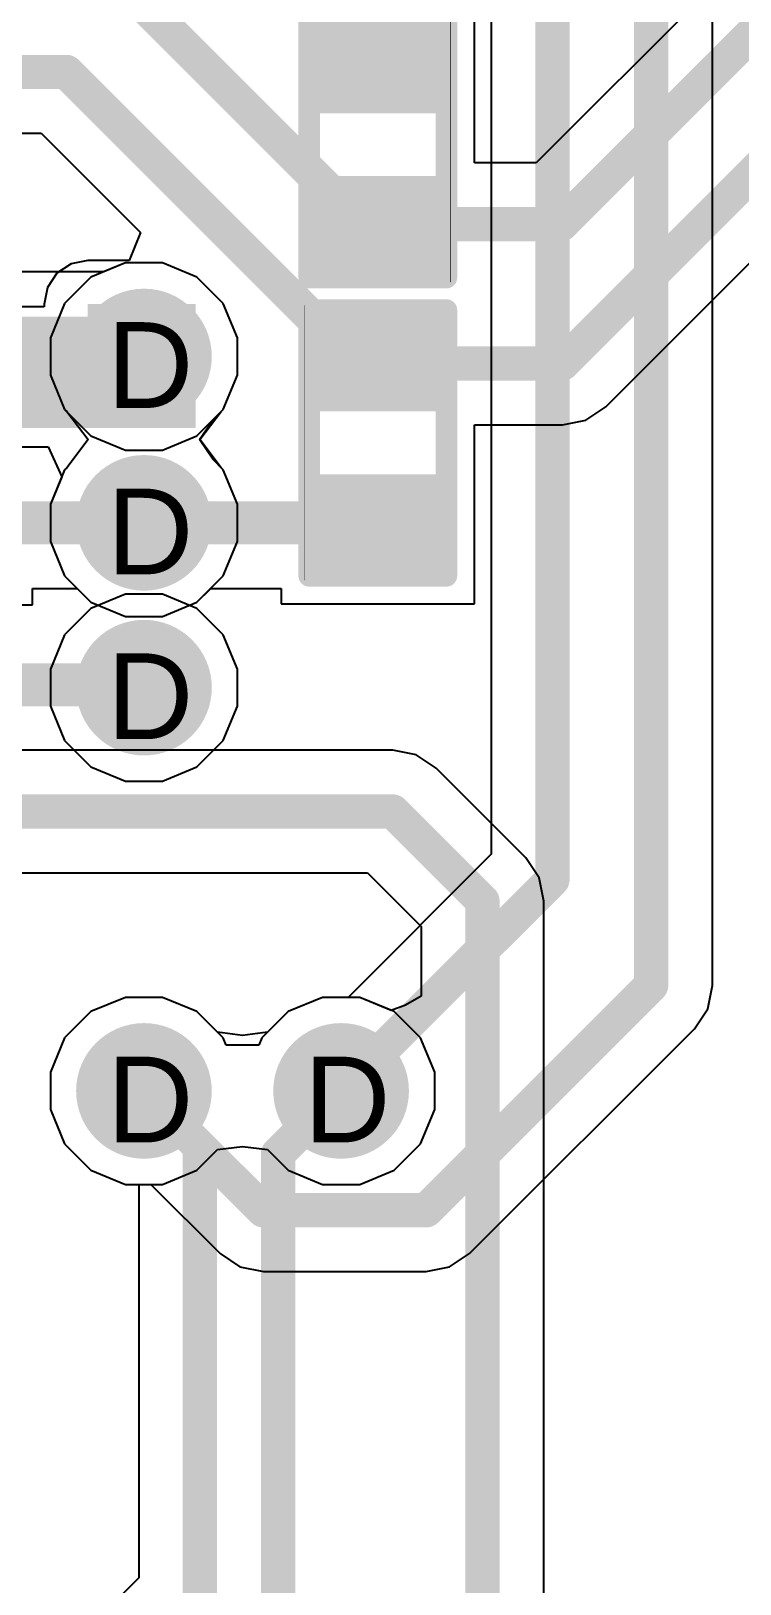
# Model space of a CAD drawing. Header units: inches. Extents: x 0 to 5032, y 0 to 5323.
# Drawn here: x 149.82 to 154.02, y 66.46 to 75.65 of the extents above; entities that cross this region are included whole.
import ezdxf

# ---------------------------------------------------------------- set-up
doc = ezdxf.new("R2010")
doc.units = ezdxf.units.IN
for name, color, linetype in [('Bottom Layer', 5, 'Continuous'), ('Bottom Solder', 6, 'Continuous'), ('Drill Drawing', 1, 'Continuous'), ('Layer 1', 16, 'Continuous'), ('Layer 2', 76, 'Continuous'), ('Top Layer', 1, 'Continuous'), ('Top Overlay', 2, 'Continuous'), ('Top Paste', 8, 'Continuous'), ('Top Solder', 216, 'Continuous'), ('Via Holes', 16, 'Continuous')]:
    doc.layers.add(name, color=color, linetype=linetype)
doc.styles.add('Arial', font='', dxfattribs={"height": 0.2})
doc.styles.get('Arial').set_extended_font_data('Arial')

# ---------------------------------------------------------------- blocks, each defined once
blk = doc.blocks.new('R___0402_199')
at = {"layer": 'Top Layer'}
for points in [[(-0.6985, -0.3175), (-0.6985, 0.3175), (-0.2413, 0.3175), (-0.2413, -0.3175)], [(0.2413, -0.3175), (0.2413, 0.3175), (0.6985, 0.3175), (0.6985, -0.3175)]]:
    blk.add_hatch(color=1, dxfattribs=at).paths.add_polyline_path(points)
at = {"layer": 'Top Paste'}
for points in [[(-0.6985, -0.3175), (-0.6985, 0.3175), (-0.2413, 0.3175), (-0.2413, -0.3175)], [(0.2413, -0.3175), (0.2413, 0.3175), (0.6985, 0.3175), (0.6985, -0.3175)]]:
    blk.add_hatch(color=8, dxfattribs=at).paths.add_polyline_path(points)
at = {"layer": 'Top Solder'}
for points in [[(-0.7535, -0.3725), (-0.7535, 0.3725), (-0.1863, 0.3725), (-0.1863, -0.3725)], [(0.1863, -0.3725), (0.1863, 0.3725), (0.7535, 0.3725), (0.7535, -0.3725)]]:
    blk.add_hatch(color=216, dxfattribs=at).paths.add_polyline_path(points)
at = {"layer": 'Top Overlay'}
for points in [[(-0.7874, -0.4064, 0.127, 0.127, 0), (-0.7874, 0.4064, 0.127, 0.127, 0)], [(0.7874, 0.4064, 0.127, 0.127, 0), (-0.7874, 0.4064, 0.127, 0.127, 0)], [(0.7874, -0.4064, 0.127, 0.127, 0), (0.7874, 0.4064, 0.127, 0.127, 0)], [(0.7874, -0.4064, 0.127, 0.127, 0), (-0.7874, -0.4064, 0.127, 0.127, 0)], [(0.8128, -0.4318, 0.00323, 0.00323, 0), (-0.8128, -0.4318, 0.00323, 0.00323, 0)]]:
    blk.add_lwpolyline(points, format="xyseb", dxfattribs=at)
for points in [[(-0.8191, 0.4064, 0.0635, 0.0635, 1), (-0.7556, 0.4064, 0.0635, 0.0635, 1)], [(-0.8191, 0.4064, 0.0635, 0.0635, 1), (-0.7556, 0.4064, 0.0635, 0.0635, 1)], [(0.7556, 0.4064, 0.0635, 0.0635, 1), (0.8191, 0.4064, 0.0635, 0.0635, 1)], [(0.7556, 0.4064, 0.0635, 0.0635, 1), (0.8191, 0.4064, 0.0635, 0.0635, 1)], [(-0.8191, -0.4064, 0.0635, 0.0635, 1), (-0.7556, -0.4064, 0.0635, 0.0635, 1)], [(-0.8191, -0.4064, 0.0635, 0.0635, 1), (-0.7556, -0.4064, 0.0635, 0.0635, 1)], [(0.7556, -0.4064, 0.0635, 0.0635, 1), (0.8191, -0.4064, 0.0635, 0.0635, 1)], [(0.7556, -0.4064, 0.0635, 0.0635, 1), (0.8191, -0.4064, 0.0635, 0.0635, 1)], [(-0.8136, -0.4318, 0.00161, 0.00161, 1), (-0.812, -0.4318, 0.00161, 0.00161, 1)], [(0.812, -0.4318, 0.00161, 0.00161, 1), (0.8136, -0.4318, 0.00161, 0.00161, 1)]]:
    blk.add_lwpolyline(points, format="xyseb", close=True, dxfattribs=at)
blk = doc.blocks.new('R___0402_200')
at = {"layer": 'Top Layer'}
for points in [[(-0.6985, -0.3175), (-0.6985, 0.3175), (-0.2413, 0.3175), (-0.2413, -0.3175)], [(0.2413, -0.3175), (0.2413, 0.3175), (0.6985, 0.3175), (0.6985, -0.3175)]]:
    blk.add_hatch(color=1, dxfattribs=at).paths.add_polyline_path(points)
at = {"layer": 'Top Paste'}
for points in [[(-0.6985, -0.3175), (-0.6985, 0.3175), (-0.2413, 0.3175), (-0.2413, -0.3175)], [(0.2413, -0.3175), (0.2413, 0.3175), (0.6985, 0.3175), (0.6985, -0.3175)]]:
    blk.add_hatch(color=8, dxfattribs=at).paths.add_polyline_path(points)
at = {"layer": 'Top Solder'}
for points in [[(-0.7535, -0.3725), (-0.7535, 0.3725), (-0.1863, 0.3725), (-0.1863, -0.3725)], [(0.1863, -0.3725), (0.1863, 0.3725), (0.7535, 0.3725), (0.7535, -0.3725)]]:
    blk.add_hatch(color=216, dxfattribs=at).paths.add_polyline_path(points)
at = {"layer": 'Top Overlay'}
for points in [[(-0.7874, 0.4064, 0.127, 0.127, 0), (-0.7874, -0.4064, 0.127, 0.127, 0)], [(-0.7874, 0.4064, 0.127, 0.127, 0), (0.7874, 0.4064, 0.127, 0.127, 0)], [(0.7874, 0.4064, 0.127, 0.127, 0), (0.7874, -0.4064, 0.127, 0.127, 0)], [(-0.7874, -0.4064, 0.127, 0.127, 0), (0.7874, -0.4064, 0.127, 0.127, 0)], [(-0.8128, -0.4318, 0.00323, 0.00323, 0), (0.8128, -0.4318, 0.00323, 0.00323, 0)]]:
    blk.add_lwpolyline(points, format="xyseb", dxfattribs=at)
for points in [[(-0.8191, 0.4064, 0.0635, 0.0635, 1), (-0.7556, 0.4064, 0.0635, 0.0635, 1)], [(-0.8191, 0.4064, 0.0635, 0.0635, 1), (-0.7556, 0.4064, 0.0635, 0.0635, 1)], [(0.7556, 0.4064, 0.0635, 0.0635, 1), (0.8191, 0.4064, 0.0635, 0.0635, 1)], [(0.7556, 0.4064, 0.0635, 0.0635, 1), (0.8191, 0.4064, 0.0635, 0.0635, 1)], [(-0.8191, -0.4064, 0.0635, 0.0635, 1), (-0.7556, -0.4064, 0.0635, 0.0635, 1)], [(-0.8191, -0.4064, 0.0635, 0.0635, 1), (-0.7556, -0.4064, 0.0635, 0.0635, 1)], [(0.7556, -0.4064, 0.0635, 0.0635, 1), (0.8191, -0.4064, 0.0635, 0.0635, 1)], [(0.7556, -0.4064, 0.0635, 0.0635, 1), (0.8191, -0.4064, 0.0635, 0.0635, 1)], [(-0.8136, -0.4318, 0.00161, 0.00161, 1), (-0.812, -0.4318, 0.00161, 0.00161, 1)], [(0.812, -0.4318, 0.00161, 0.00161, 1), (0.8136, -0.4318, 0.00161, 0.00161, 1)]]:
    blk.add_lwpolyline(points, format="xyseb", close=True, dxfattribs=at)

msp = doc.modelspace()

# ---------------------------------------------------------------- hatches: boundary and pattern name
at = {"layer": 'Bottom Layer'}
h = msp.add_hatch(color=5, dxfattribs=at)
edge = h.paths.add_edge_path()
edge.add_arc((150.49, 73.7266), 0.3, 0, 360)
h = msp.add_hatch(color=5, dxfattribs=at)
edge = h.paths.add_edge_path()
edge.add_arc((150.49, 72.7414), 0.3, 0, 360)
h = msp.add_hatch(color=5, dxfattribs=at)
edge = h.paths.add_edge_path()
edge.add_arc((150.49, 71.7654), 0.3, 0, 360)
h = msp.add_hatch(color=5, dxfattribs=at)
edge = h.paths.add_edge_path()
edge.add_arc((150.49, 69.3774), 0.3, 0, 360)
h = msp.add_hatch(color=5, dxfattribs=at)
edge = h.paths.add_edge_path()
edge.add_arc((151.6569, 69.3774), 0.3, 0, 360)
at = {"layer": 'Bottom Solder'}
h = msp.add_hatch(color=6, dxfattribs=at)
edge = h.paths.add_edge_path()
edge.add_arc((150.49, 73.7266), 0.4016, 0, 360)
h = msp.add_hatch(color=6, dxfattribs=at)
edge = h.paths.add_edge_path()
edge.add_arc((150.49, 72.7414), 0.4016, 0, 360)
h = msp.add_hatch(color=6, dxfattribs=at)
edge = h.paths.add_edge_path()
edge.add_arc((150.49, 71.7654), 0.4016, 0, 360)
h = msp.add_hatch(color=6, dxfattribs=at)
edge = h.paths.add_edge_path()
edge.add_arc((150.49, 69.3774), 0.4016, 0, 360)
h = msp.add_hatch(color=6, dxfattribs=at)
edge = h.paths.add_edge_path()
edge.add_arc((151.6569, 69.3774), 0.4016, 0, 360)
at = {"layer": 'Layer 1'}
h = msp.add_hatch(color=16, dxfattribs=at)
edge = h.paths.add_edge_path()
edge.add_arc((150.49, 73.7266), 0.3, 0, 360)
h = msp.add_hatch(color=16, dxfattribs=at)
edge = h.paths.add_edge_path()
edge.add_arc((150.49, 72.7414), 0.3, 0, 360)
h = msp.add_hatch(color=16, dxfattribs=at)
edge = h.paths.add_edge_path()
edge.add_arc((150.49, 71.7654), 0.3, 0, 360)
h = msp.add_hatch(color=16, dxfattribs=at)
edge = h.paths.add_edge_path()
edge.add_arc((150.49, 69.3774), 0.3, 0, 360)
h = msp.add_hatch(color=16, dxfattribs=at)
edge = h.paths.add_edge_path()
edge.add_arc((151.6569, 69.3774), 0.3, 0, 360)
at = {"layer": 'Layer 2'}
h = msp.add_hatch(color=76, dxfattribs=at)
edge = h.paths.add_edge_path()
edge.add_arc((150.49, 73.7266), 0.3, 0, 360)
h = msp.add_hatch(color=76, dxfattribs=at)
edge = h.paths.add_edge_path()
edge.add_arc((150.49, 72.7414), 0.3, 0, 360)
h = msp.add_hatch(color=76, dxfattribs=at)
edge = h.paths.add_edge_path()
edge.add_arc((150.49, 71.7654), 0.3, 0, 360)
h = msp.add_hatch(color=76, dxfattribs=at)
edge = h.paths.add_edge_path()
edge.add_arc((150.49, 69.3774), 0.3, 0, 360)
h = msp.add_hatch(color=76, dxfattribs=at)
edge = h.paths.add_edge_path()
edge.add_arc((151.6569, 69.3774), 0.3, 0, 360)
at = {"layer": 'Top Layer'}
for points in [[(150.1575, 73.3035), (150.7952, 73.3035), (150.7952, 74.0366), (150.1575, 74.0366)], [(148.9406, 73.3035), (150.7952, 73.3035), (150.7952, 73.7607), (148.9406, 73.7607)]]:
    msp.add_hatch(color=1, dxfattribs=at).paths.add_polyline_path(points)
h = msp.add_hatch(color=1, dxfattribs=at)
edge = h.paths.add_edge_path()
edge.add_arc((150.49, 73.7266), 0.3, 0, 360)
h = msp.add_hatch(color=1, dxfattribs=at)
edge = h.paths.add_edge_path()
edge.add_arc((150.49, 72.7414), 0.3, 0, 360)
h = msp.add_hatch(color=1, dxfattribs=at)
edge = h.paths.add_edge_path()
edge.add_arc((150.49, 71.7654), 0.3, 0, 360)
h = msp.add_hatch(color=1, dxfattribs=at)
edge = h.paths.add_edge_path()
edge.add_arc((150.49, 69.3774), 0.3, 0, 360)
h = msp.add_hatch(color=1, dxfattribs=at)
edge = h.paths.add_edge_path()
edge.add_arc((151.6569, 69.3774), 0.3, 0, 360)
at = {"layer": 'Top Solder'}
h = msp.add_hatch(color=216, dxfattribs=at)
edge = h.paths.add_edge_path()
edge.add_arc((150.49, 73.7266), 0.4016, 0, 360)
h = msp.add_hatch(color=216, dxfattribs=at)
edge = h.paths.add_edge_path()
edge.add_arc((150.49, 72.7414), 0.4016, 0, 360)
h = msp.add_hatch(color=216, dxfattribs=at)
edge = h.paths.add_edge_path()
edge.add_arc((150.49, 71.7654), 0.4016, 0, 360)
h = msp.add_hatch(color=216, dxfattribs=at)
edge = h.paths.add_edge_path()
edge.add_arc((150.49, 69.3774), 0.4016, 0, 360)
h = msp.add_hatch(color=216, dxfattribs=at)
edge = h.paths.add_edge_path()
edge.add_arc((151.6569, 69.3774), 0.4016, 0, 360)
at = {"layer": 'Via Holes'}
h = msp.add_hatch(color=7, dxfattribs=at)
edge = h.paths.add_edge_path()
edge.add_arc((150.49, 73.7266), 0.15, 0, 360)
h = msp.add_hatch(color=7, dxfattribs=at)
edge = h.paths.add_edge_path()
edge.add_arc((150.49, 72.7414), 0.15, 0, 360)
h = msp.add_hatch(color=7, dxfattribs=at)
edge = h.paths.add_edge_path()
edge.add_arc((150.49, 71.7654), 0.15, 0, 360)
h = msp.add_hatch(color=7, dxfattribs=at)
edge = h.paths.add_edge_path()
edge.add_arc((150.49, 69.3774), 0.15, 0, 360)
h = msp.add_hatch(color=7, dxfattribs=at)
edge = h.paths.add_edge_path()
edge.add_arc((151.6569, 69.3774), 0.15, 0, 360)

# ---------------------------------------------------------------- linework, layer by layer
at = {"layer": 'Bottom Layer'}
for p, q in [((153.8548, 70.0024), (153.8548, 92.112)), ((152.5455, 76.7236), (152.5455, 70.7787)), ((150.2502, 74.227), (149.2435, 74.227)), ((150.3798, 74.2806), (150.2502, 74.227)), ((150.6001, 74.2806), (150.3798, 74.2806)), ((150.8038, 74.1963), (150.6001, 74.2806)), ((150.9596, 74.0404), (150.8038, 74.1963)), ((151.0439, 73.8368), (150.9596, 74.0404)), ((151.0439, 73.6164), (151.0439, 73.8368)), ((150.9596, 73.4128), (151.0439, 73.6164)), ((150.897, 73.3502), (150.9596, 73.4128)), ((150.8192, 73.234), (150.897, 73.3502)), ((150.897, 73.1179), (150.8192, 73.234)), ((149.458, 73.1911), (149.9239, 73.1911)), ((149.9239, 73.1911), (150.0029, 73.0133)), ((150.9596, 73.0552), (150.897, 73.1179)), ((151.0439, 72.8516), (150.9596, 73.0552)), ((150.0029, 73.0133), (149.936, 72.8516)), ((149.936, 72.8516), (149.936, 72.6312)), ((151.0439, 72.6312), (151.0439, 72.8516)), ((149.936, 72.6312), (150.0203, 72.4276)), ((150.9596, 72.4276), (151.0439, 72.6312)), ((150.0203, 72.4276), (150.1761, 72.2717)), ((150.8038, 72.2717), (150.9596, 72.4276)), ((150.1761, 72.2717), (150.3798, 72.1874)), ((150.6001, 72.1874), (150.8038, 72.2717)), ((150.3798, 72.1874), (150.6001, 72.1874)), ((152.5455, 70.7787), (151.6981, 69.9314)), ((153.8272, 69.8637), (153.8548, 70.0024)), ((153.8548, 70.0024), (153.8548, 70.0024)), ((150.3798, 69.9314), (150.1761, 69.847)), ((150.6001, 69.9314), (150.3798, 69.9314)), ((150.8038, 69.847), (150.6001, 69.9314)), ((151.5467, 69.9314), (151.3431, 69.847)), ((151.6981, 69.9314), (151.5467, 69.9314)), ((150.1761, 69.847), (150.0203, 69.6912)), ((150.9596, 69.6912), (150.8038, 69.847)), ((151.3431, 69.847), (151.1872, 69.6912)), ((153.7486, 69.746), (153.8272, 69.8637)), ((152.4165, 68.414), (153.7486, 69.746)), ((153.7486, 69.746), (153.7486, 69.746)), ((150.0203, 69.6912), (149.936, 69.4876)), ((150.9772, 69.6488), (150.9596, 69.6912)), ((151.1696, 69.6488), (150.9772, 69.6488)), ((151.1872, 69.6912), (151.1696, 69.6488)), ((149.936, 69.4876), (149.936, 69.2672)), ((149.936, 69.2672), (150.0203, 69.0636)), ((150.0203, 69.0636), (150.1761, 68.9077)), ((150.1761, 68.9077), (150.3798, 68.8234)), ((150.3798, 68.8234), (150.5312, 68.8234)), ((150.5312, 68.8234), (150.9406, 68.414)), ((150.9406, 68.414), (150.9406, 68.414)), ((150.9406, 68.414), (151.0583, 68.3354)), ((151.0583, 68.3354), (151.197, 68.3078)), ((152.1601, 68.3078), (152.2989, 68.3354)), ((152.2989, 68.3354), (152.4165, 68.414)), ((151.197, 68.3078), (151.197, 68.3078)), ((151.197, 68.3078), (152.1601, 68.3078)), ((152.1601, 68.3078), (152.1601, 68.3078))]:
    msp.add_line(p, q, dxfattribs=at)
for points in [[(153.4922, 70.0024, 0.2032, 0.2032, 0), (153.4922, 92.2621, 0.2032, 0.2032, 0)], [(152.908, 70.6285, 0.2032, 0.2032, 0), (152.908, 81.5138, 0.2032, 0.2032, 0)], [(149.2435, 73.709, 0.508, 0.508, 0), (150.4723, 73.709, 0.508, 0.508, 0)], [(150.4723, 73.709, 0.508, 0.508, 0), (150.49, 73.7266, 0.508, 0.508, 0)], [(151.6569, 69.3774, 0.2032, 0.2032, 0), (152.908, 70.6285, 0.2032, 0.2032, 0)], [(152.1601, 68.6703, 0.2032, 0.2032, 0), (153.4922, 70.0024, 0.2032, 0.2032, 0)], [(150.49, 69.3774, 0.2032, 0.2032, 0), (151.197, 68.6703, 0.2032, 0.2032, 0)], [(151.197, 68.6703, 0.2032, 0.2032, 0), (152.1601, 68.6703, 0.2032, 0.2032, 0)]]:
    msp.add_lwpolyline(points, format="xyseb", dxfattribs=at)
for points in [[(150.3453, 73.709, 0.254, 0.254, 1), (150.5993, 73.709, 0.254, 0.254, 1)], [(150.3453, 73.709, 0.254, 0.254, 1), (150.5993, 73.709, 0.254, 0.254, 1)], [(150.363, 73.7266, 0.254, 0.254, 1), (150.617, 73.7266, 0.254, 0.254, 1)], [(152.8572, 70.6285, 0.1016, 0.1016, 1), (152.9588, 70.6285, 0.1016, 0.1016, 1)], [(152.8572, 70.6285, 0.1016, 0.1016, 1), (152.9588, 70.6285, 0.1016, 0.1016, 1)], [(153.4414, 70.0024, 0.1016, 0.1016, 1), (153.543, 70.0024, 0.1016, 0.1016, 1)], [(153.4414, 70.0024, 0.1016, 0.1016, 1), (153.543, 70.0024, 0.1016, 0.1016, 1)], [(150.4392, 69.3774, 0.1016, 0.1016, 1), (150.5408, 69.3774, 0.1016, 0.1016, 1)], [(151.6061, 69.3774, 0.1016, 0.1016, 1), (151.7077, 69.3774, 0.1016, 0.1016, 1)], [(151.1462, 68.6703, 0.1016, 0.1016, 1), (151.2478, 68.6703, 0.1016, 0.1016, 1)], [(151.1462, 68.6703, 0.1016, 0.1016, 1), (151.2478, 68.6703, 0.1016, 0.1016, 1)], [(152.1093, 68.6703, 0.1016, 0.1016, 1), (152.2109, 68.6703, 0.1016, 0.1016, 1)], [(152.1093, 68.6703, 0.1016, 0.1016, 1), (152.2109, 68.6703, 0.1016, 0.1016, 1)]]:
    msp.add_lwpolyline(points, format="xyseb", close=True, dxfattribs=at)
at = {"layer": 'Layer 1'}
for p, q in [((150.3798, 74.2806), (150.1761, 74.1963)), ((150.6001, 74.2806), (150.3798, 74.2806)), ((150.8038, 74.1963), (150.6001, 74.2806)), ((150.1761, 74.1963), (150.0203, 74.0404)), ((150.9596, 74.0404), (150.8038, 74.1963)), ((150.0203, 74.0404), (149.936, 73.8368)), ((151.0439, 73.8368), (150.9596, 74.0404)), ((149.936, 73.8368), (149.936, 73.6164)), ((151.0439, 73.6164), (151.0439, 73.8368)), ((149.936, 73.6164), (150.0203, 73.4128)), ((150.9596, 73.4128), (151.0439, 73.6164)), ((150.0203, 73.4128), (150.0332, 73.3999)), ((150.0332, 73.3999), (150.1588, 73.234)), ((150.8211, 73.234), (150.9467, 73.3999)), ((150.9467, 73.3999), (150.9596, 73.4128)), ((150.1588, 73.234), (150.0332, 73.0681)), ((150.9467, 73.0681), (150.8211, 73.234)), ((150.0203, 73.0552), (149.936, 72.8516)), ((150.0332, 73.0681), (150.0203, 73.0552)), ((150.9596, 73.0552), (150.9467, 73.0681)), ((151.0439, 72.8516), (150.9596, 73.0552)), ((149.936, 72.8516), (149.936, 72.6312)), ((151.0439, 72.6312), (151.0439, 72.8516)), ((149.936, 72.6312), (150.0203, 72.4276)), ((150.9596, 72.4276), (151.0439, 72.6312)), ((150.0203, 72.4276), (150.1761, 72.2717)), ((150.8038, 72.2717), (150.9596, 72.4276)), ((150.1761, 72.2717), (150.3798, 72.1874)), ((150.6001, 72.1874), (150.8038, 72.2717)), ((150.3798, 72.1874), (150.6001, 72.1874)), ((150.3798, 69.9314), (150.1761, 69.847)), ((150.6001, 69.9314), (150.3798, 69.9314)), ((150.8038, 69.847), (150.6001, 69.9314)), ((151.5467, 69.9314), (151.3431, 69.847)), ((151.7671, 69.9314), (151.5467, 69.9314)), ((151.9707, 69.847), (151.7671, 69.9314)), ((150.1761, 69.847), (150.0203, 69.6912)), ((150.9262, 69.7247), (150.8038, 69.847)), ((151.3431, 69.847), (151.2207, 69.7247)), ((152.1265, 69.6912), (151.9707, 69.847)), ((151.0734, 69.7058), (150.9262, 69.7247)), ((151.2207, 69.7247), (151.0734, 69.7058)), ((150.0203, 69.6912), (149.936, 69.4876)), ((152.2109, 69.4876), (152.1265, 69.6912)), ((149.936, 69.4876), (149.936, 69.2672)), ((152.2109, 69.2672), (152.2109, 69.4876)), ((149.936, 69.2672), (150.0203, 69.0636)), ((152.1265, 69.0636), (152.2109, 69.2672)), ((150.0203, 69.0636), (150.1761, 68.9077)), ((151.9707, 68.9077), (152.1265, 69.0636)), ((150.8038, 68.9077), (150.9262, 69.0301)), ((150.9262, 69.0301), (151.0734, 69.049)), ((151.0734, 69.049), (151.2207, 69.0301)), ((151.2207, 69.0301), (151.3431, 68.9077)), ((150.1761, 68.9077), (150.3798, 68.8234)), ((150.6001, 68.8234), (150.8038, 68.9077)), ((151.3431, 68.9077), (151.5467, 68.8234)), ((151.7671, 68.8234), (151.9707, 68.9077)), ((150.3798, 68.8234), (150.6001, 68.8234)), ((151.5467, 68.8234), (151.7671, 68.8234))]:
    msp.add_line(p, q, dxfattribs=at)
at = {"layer": 'Layer 2'}
for p, q in [((150.3798, 74.2806), (150.1761, 74.1963)), ((150.6001, 74.2806), (150.3798, 74.2806)), ((150.8038, 74.1963), (150.6001, 74.2806)), ((150.1761, 74.1963), (150.0203, 74.0404)), ((150.9596, 74.0404), (150.8038, 74.1963)), ((150.0203, 74.0404), (149.936, 73.8368)), ((151.0439, 73.8368), (150.9596, 74.0404)), ((149.936, 73.8368), (149.936, 73.6164)), ((151.0439, 73.6164), (151.0439, 73.8368)), ((149.936, 73.6164), (150.0203, 73.4128)), ((150.9596, 73.4128), (151.0439, 73.6164)), ((150.0203, 73.4128), (150.1761, 73.257)), ((150.8038, 73.257), (150.9596, 73.4128)), ((150.1761, 73.257), (150.3798, 73.1726)), ((150.6001, 73.1726), (150.8038, 73.257)), ((150.3798, 73.1726), (150.6001, 73.1726)), ((150.3798, 72.3194), (150.1761, 72.2351)), ((150.6001, 72.3194), (150.3798, 72.3194)), ((150.8038, 72.2351), (150.6001, 72.3194)), ((150.1761, 72.2351), (150.0203, 72.0792)), ((150.9596, 72.0792), (150.8038, 72.2351)), ((150.0203, 72.0792), (149.936, 71.8756)), ((151.0439, 71.8756), (150.9596, 72.0792)), ((149.936, 71.8756), (149.936, 71.6552)), ((151.0439, 71.6552), (151.0439, 71.8756)), ((149.936, 71.6552), (150.0203, 71.4516)), ((150.9596, 71.4516), (151.0439, 71.6552)), ((150.0203, 71.4516), (150.1761, 71.2958)), ((150.8038, 71.2958), (150.9596, 71.4516)), ((150.1761, 71.2958), (150.3798, 71.2114)), ((150.6001, 71.2114), (150.8038, 71.2958)), ((150.3798, 71.2114), (150.6001, 71.2114)), ((150.3798, 69.9314), (150.1761, 69.847)), ((150.6001, 69.9314), (150.3798, 69.9314)), ((150.8038, 69.847), (150.6001, 69.9314)), ((151.5467, 69.9314), (151.3431, 69.847)), ((151.7671, 69.9314), (151.5467, 69.9314)), ((151.9707, 69.847), (151.7671, 69.9314)), ((150.1761, 69.847), (150.0203, 69.6912)), ((150.9262, 69.7247), (150.8038, 69.847)), ((151.3431, 69.847), (151.2207, 69.7247)), ((152.1265, 69.6912), (151.9707, 69.847)), ((151.0734, 69.7058), (150.9262, 69.7247)), ((151.2207, 69.7247), (151.0734, 69.7058)), ((150.0203, 69.6912), (149.936, 69.4876)), ((152.2109, 69.4876), (152.1265, 69.6912)), ((149.936, 69.4876), (149.936, 69.2672)), ((152.2109, 69.2672), (152.2109, 69.4876)), ((149.936, 69.2672), (150.0203, 69.0636)), ((152.1265, 69.0636), (152.2109, 69.2672)), ((150.0203, 69.0636), (150.1761, 68.9077)), ((151.9707, 68.9077), (152.1265, 69.0636)), ((150.8038, 68.9077), (150.9262, 69.0301)), ((150.9262, 69.0301), (151.0734, 69.049)), ((151.0734, 69.049), (151.2207, 69.0301)), ((151.2207, 69.0301), (151.3431, 68.9077)), ((150.1761, 68.9077), (150.3798, 68.8234)), ((150.6001, 68.8234), (150.8038, 68.9077)), ((151.3431, 68.9077), (151.5467, 68.8234)), ((151.7671, 68.8234), (151.9707, 68.9077)), ((150.3798, 68.8234), (150.6001, 68.8234)), ((151.5467, 68.8234), (151.7671, 68.8234))]:
    msp.add_line(p, q, dxfattribs=at)
at = {"layer": 'Top Layer'}
for p, q in [((153.9563, 76.0177), (152.812, 74.8734)), ((152.4458, 74.8734), (152.4458, 75.9332)), ((148.6988, 75.0487), (149.8812, 75.0487)), ((149.8812, 75.0487), (150.4701, 74.4599)), ((152.812, 74.8734), (152.4458, 74.8734)), ((150.4701, 74.4599), (150.402, 74.2956)), ((153.2233, 73.4282), (154.1051, 74.31)), ((149.9744, 74.2198), (149.9182, 74.1357)), ((150.0584, 74.2759), (149.9744, 74.2198)), ((150.1575, 74.2956), (150.0584, 74.2759)), ((150.402, 74.2956), (150.1575, 74.2956)), ((149.9182, 74.1357), (149.8985, 74.0366)), ((149.8985, 74.0366), (149.8985, 74.0197)), ((149.8985, 74.0197), (148.9406, 74.0197)), ((153.1056, 73.3496), (153.2233, 73.4282)), ((152.4458, 72.2621), (152.4458, 73.322)), ((152.4458, 73.322), (152.9669, 73.322)), ((152.9669, 73.322), (153.1056, 73.3496)), ((152.9669, 73.322), (152.9669, 73.322)), ((149.8296, 72.2554), (149.8296, 72.3529)), ((149.8296, 72.3529), (150.0949, 72.3529)), ((150.0949, 72.3529), (150.1761, 72.2717)), ((150.8038, 72.2717), (150.885, 72.3529)), ((150.885, 72.3529), (151.3028, 72.3529)), ((151.3028, 72.3529), (151.3028, 72.2621)), ((148.6988, 72.2554), (149.8296, 72.2554)), ((150.1761, 72.2717), (150.3798, 72.1874)), ((150.6001, 72.1874), (150.8038, 72.2717)), ((151.3028, 72.2621), (152.4458, 72.2621)), ((150.3798, 72.1874), (150.6001, 72.1874)), ((151.9631, 71.3943), (149.0599, 71.3943)), ((152.1018, 71.3667), (151.9631, 71.3943)), ((151.9631, 71.3943), (151.9631, 71.3943)), ((152.2194, 71.2881), (152.1018, 71.3667)), ((152.75, 70.7576), (152.2194, 71.2881)), ((152.8286, 70.6399), (152.75, 70.7576)), ((152.75, 70.7576), (152.75, 70.7576)), ((148.9098, 70.6692), (151.8129, 70.6692)), ((151.8129, 70.6692), (152.1311, 70.351)), ((152.8562, 70.5012), (152.8286, 70.6399)), ((152.8562, 66.1444), (152.8562, 70.5012)), ((152.1311, 70.351), (152.1311, 69.9381)), ((150.3798, 69.9314), (150.1761, 69.847)), ((150.6001, 69.9314), (150.3798, 69.9314)), ((150.8038, 69.847), (150.6001, 69.9314)), ((151.5467, 69.9314), (151.3431, 69.847)), ((151.7671, 69.9314), (151.5467, 69.9314)), ((151.9533, 69.8543), (151.7671, 69.9314)), ((152.1311, 69.9381), (152.0372, 69.8848)), ((150.1761, 69.847), (150.0203, 69.6912)), ((150.9596, 69.6912), (150.8038, 69.847)), ((151.3431, 69.847), (151.1872, 69.6912)), ((152.0372, 69.8848), (151.9533, 69.8543)), ((150.0203, 69.6912), (149.936, 69.4876)), ((150.9772, 69.6488), (150.9596, 69.6912)), ((151.1696, 69.6488), (150.9772, 69.6488)), ((151.1872, 69.6912), (151.1696, 69.6488)), ((149.936, 69.4876), (149.936, 69.2672)), ((149.936, 69.2672), (150.0203, 69.0636)), ((150.0203, 69.0636), (150.1761, 68.9077)), ((150.1761, 68.9077), (150.3798, 68.8234)), ((150.3798, 68.8234), (150.4589, 68.8234)), ((150.4589, 68.8234), (150.4589, 66.494)), ((150.4589, 66.494), (149.6233, 65.6584))]:
    msp.add_line(p, q, dxfattribs=at)
for points in [[(151.8743, 75.4506, 0.254, 0.254, 0), (151.8743, 76.3904, 0.254, 0.254, 0)], [(150.4043, 75.8904, 0.2032, 0.2032, 0), (151.6569, 74.6378, 0.2032, 0.2032, 0)], [(152.9622, 74.5108, 0.2032, 0.2032, 0), (154.2127, 75.7613, 0.2032, 0.2032, 0)], [(148.1156, 75.4113, 0.2032, 0.2032, 0), (150.0314, 75.4113, 0.2032, 0.2032, 0)], [(150.0314, 75.4113, 0.2032, 0.2032, 0), (151.6312, 73.8115, 0.2032, 0.2032, 0)], [(152.9669, 73.6845, 0.2032, 0.2032, 0), (154.1809, 74.8986, 0.2032, 0.2032, 0)], [(151.6569, 74.6378, 0.2032, 0.2032, 0), (151.7473, 74.6378, 0.2032, 0.2032, 0)], [(151.7473, 74.6378, 0.2032, 0.2032, 0), (151.8743, 74.5108, 0.2032, 0.2032, 0)], [(151.8743, 74.5108, 0.2032, 0.2032, 0), (152.9622, 74.5108, 0.2032, 0.2032, 0)], [(151.6312, 73.8115, 0.2032, 0.2032, 0), (151.7473, 73.8115, 0.2032, 0.2032, 0)], [(151.7473, 73.8115, 0.2032, 0.2032, 0), (151.8743, 73.6845, 0.2032, 0.2032, 0)], [(151.7854, 73.6845, 0.2032, 0.2032, 0), (152.9669, 73.6845, 0.2032, 0.2032, 0)], [(149.2614, 72.7414, 0.254, 0.254, 0), (151.8709, 72.7414, 0.254, 0.254, 0)], [(151.8709, 72.7414, 0.254, 0.254, 0), (151.8743, 72.7447, 0.254, 0.254, 0)], [(149.2745, 71.7818, 0.254, 0.254, 0), (150.4735, 71.7818, 0.254, 0.254, 0)], [(150.4735, 71.7818, 0.254, 0.254, 0), (150.49, 71.7654, 0.254, 0.254, 0)], [(148.9098, 71.0318, 0.2032, 0.2032, 0), (151.9631, 71.0318, 0.2032, 0.2032, 0)], [(151.9631, 71.0318, 0.2032, 0.2032, 0), (152.4936, 70.5012, 0.2032, 0.2032, 0)], [(152.4936, 66.1443, 0.2032, 0.2032, 0), (152.4936, 70.5012, 0.2032, 0.2032, 0)], [(150.49, 69.3774, 0.2032, 0.2032, 0), (150.8214, 69.0459, 0.2032, 0.2032, 0)], [(151.2836, 69.0041, 0.2032, 0.2032, 0), (151.6569, 69.3774, 0.2032, 0.2032, 0)], [(150.8214, 66.3438, 0.2032, 0.2032, 0), (150.8214, 69.0459, 0.2032, 0.2032, 0)], [(151.2836, 66.1153, 0.2032, 0.2032, 0), (151.2836, 69.0041, 0.2032, 0.2032, 0)]]:
    msp.add_lwpolyline(points, format="xyseb", dxfattribs=at)
for points in [[(149.9806, 75.4113, 0.1016, 0.1016, 1), (150.0822, 75.4113, 0.1016, 0.1016, 1)], [(149.9806, 75.4113, 0.1016, 0.1016, 1), (150.0822, 75.4113, 0.1016, 0.1016, 1)], [(151.8108, 75.4506, 0.127, 0.127, 1), (151.9378, 75.4506, 0.127, 0.127, 1)], [(151.6061, 74.6378, 0.1016, 0.1016, 1), (151.7077, 74.6378, 0.1016, 0.1016, 1)], [(151.6061, 74.6378, 0.1016, 0.1016, 1), (151.7077, 74.6378, 0.1016, 0.1016, 1)], [(151.6965, 74.6378, 0.1016, 0.1016, 1), (151.7981, 74.6378, 0.1016, 0.1016, 1)], [(151.6965, 74.6378, 0.1016, 0.1016, 1), (151.7981, 74.6378, 0.1016, 0.1016, 1)], [(151.8235, 74.5108, 0.1016, 0.1016, 1), (151.9251, 74.5108, 0.1016, 0.1016, 1)], [(151.8235, 74.5108, 0.1016, 0.1016, 1), (151.9251, 74.5108, 0.1016, 0.1016, 1)], [(152.9114, 74.5108, 0.1016, 0.1016, 1), (153.013, 74.5108, 0.1016, 0.1016, 1)], [(152.9114, 74.5108, 0.1016, 0.1016, 1), (153.013, 74.5108, 0.1016, 0.1016, 1)], [(151.5804, 73.8115, 0.1016, 0.1016, 1), (151.682, 73.8115, 0.1016, 0.1016, 1)], [(151.5804, 73.8115, 0.1016, 0.1016, 1), (151.682, 73.8115, 0.1016, 0.1016, 1)], [(151.6965, 73.8115, 0.1016, 0.1016, 1), (151.7981, 73.8115, 0.1016, 0.1016, 1)], [(151.6965, 73.8115, 0.1016, 0.1016, 1), (151.7981, 73.8115, 0.1016, 0.1016, 1)], [(151.7346, 73.6845, 0.1016, 0.1016, 1), (151.8362, 73.6845, 0.1016, 0.1016, 1)], [(151.8235, 73.6845, 0.1016, 0.1016, 1), (151.9251, 73.6845, 0.1016, 0.1016, 1)], [(152.9161, 73.6845, 0.1016, 0.1016, 1), (153.0177, 73.6845, 0.1016, 0.1016, 1)], [(152.9161, 73.6845, 0.1016, 0.1016, 1), (153.0177, 73.6845, 0.1016, 0.1016, 1)], [(151.8074, 72.7414, 0.127, 0.127, 1), (151.9344, 72.7414, 0.127, 0.127, 1)], [(151.8074, 72.7414, 0.127, 0.127, 1), (151.9344, 72.7414, 0.127, 0.127, 1)], [(151.8108, 72.7447, 0.127, 0.127, 1), (151.9378, 72.7447, 0.127, 0.127, 1)], [(150.41, 71.7818, 0.127, 0.127, 1), (150.537, 71.7818, 0.127, 0.127, 1)], [(150.41, 71.7818, 0.127, 0.127, 1), (150.537, 71.7818, 0.127, 0.127, 1)], [(150.4265, 71.7654, 0.127, 0.127, 1), (150.5535, 71.7654, 0.127, 0.127, 1)], [(151.9123, 71.0318, 0.1016, 0.1016, 1), (152.0139, 71.0318, 0.1016, 0.1016, 1)], [(151.9123, 71.0318, 0.1016, 0.1016, 1), (152.0139, 71.0318, 0.1016, 0.1016, 1)], [(152.4428, 70.5012, 0.1016, 0.1016, 1), (152.5444, 70.5012, 0.1016, 0.1016, 1)], [(152.4428, 70.5012, 0.1016, 0.1016, 1), (152.5444, 70.5012, 0.1016, 0.1016, 1)], [(150.4392, 69.3774, 0.1016, 0.1016, 1), (150.5408, 69.3774, 0.1016, 0.1016, 1)], [(151.6061, 69.3774, 0.1016, 0.1016, 1), (151.7077, 69.3774, 0.1016, 0.1016, 1)], [(150.7706, 69.0459, 0.1016, 0.1016, 1), (150.8722, 69.0459, 0.1016, 0.1016, 1)], [(150.7706, 69.0459, 0.1016, 0.1016, 1), (150.8722, 69.0459, 0.1016, 0.1016, 1)], [(151.2328, 69.0041, 0.1016, 0.1016, 1), (151.3344, 69.0041, 0.1016, 0.1016, 1)], [(151.2328, 69.0041, 0.1016, 0.1016, 1), (151.3344, 69.0041, 0.1016, 0.1016, 1)]]:
    msp.add_lwpolyline(points, format="xyseb", close=True, dxfattribs=at)

# ---------------------------------------------------------------- block references
for name, p, rotation in [('R___0402_200', (151.8743, 74.9807), 90), ('R___0402_199', (151.8743, 73.2146), 270)]:
    msp.add_blockref(name, p, dxfattribs=dict(rotation=rotation))

# ---------------------------------------------------------------- texts
at = {"layer": 'Drill Drawing', "style": 'Arial'}
for p in [(150.2699, 73.4219), (150.2699, 72.4367), (150.2699, 71.4607), (150.2699, 69.0727), (151.4368, 69.0727)]:
    msp.add_text('D', height=0.508, dxfattribs=at).set_placement(p)

doc.saveas('drawing.dxf')
